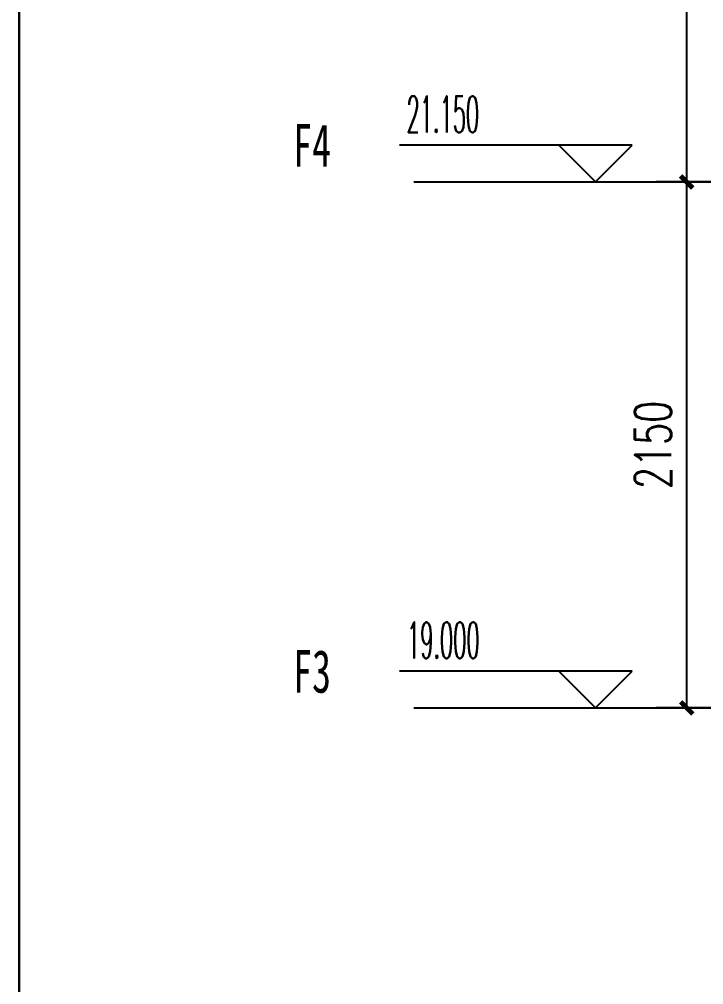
# Model space of a CAD drawing. Header units: millimetres. Extents: x 12351878 to 12381578, y 696206 to 738256.
# Drawn here: x 12371478 to 12374274, y 700652 to 704599 of the extents above; entities that cross this region are included whole.
import ezdxf

# ---------------------------------------------------------------- set-up
doc = ezdxf.new("R2010")
doc.units = ezdxf.units.MM
doc.header["$LTSCALE"] = 1000
doc.linetypes.add('DOTE', pattern=[2.42, 2, -0.2, 0.02, -0.2])
for name, color, linetype in [('A-ANNO-DIMS', 3, 'Continuous'), ('A-ANNO-ELEV', 3, 'Continuous'), ('A-ANNO-TEXT', 7, 'Continuous'), ('DOTE', 16, 'DOTE'), ('PUB_TEXT', 7, 'Continuous')]:
    doc.layers.add(name, color=color, linetype=linetype)
doc.styles.add('_TCH_DIM', font='SIMPLEX.shx', dxfattribs={"width": 0.6, "bigfont": 'GBCBIG.shx'})
doc.styles.add('_TCH_DIM_T3', font='SIMPLEX', dxfattribs={"width": 0.705882, "bigfont": 'GBCBIG'})
doc.styles.add('宋体', font='', dxfattribs={"width": 0.65})
doc.styles.get('宋体').set_extended_font_data('SimSun')
doc.dimstyles.new('_TCH_ARCH&&50', dxfattribs={"dimtxt": 148.75, "dimasz": 50, "dimexe": 125, "dimexo": 150, "dimgap": 63.125, "dimtad": 1, "dimdec": 0, "dimzin": 0, "dimdsep": 46, "dimtxsty": '_TCH_DIM_T3', "dimblk": 'ARCHTICK', "dimcen": 0.09, "dimclrt": 7, "dimazin": 2, "dimtfac": 1, "dimtdec": 0, "dimtix": 1, "dimtmove": 2, "dimatfit": 3, "dimfxl": 0, "dimtolj": 1, "dimtzin": 0, "dimarcsym": 0})

# ---------------------------------------------------------------- blocks, each defined once
blk = doc.blocks.new('asdgfdfssh')
blk.add_lwpolyline([(0, 37050), (9550, 37050), (9550, 0), (0, 0)], close=True)
blk = doc.blocks.new('_ArchTick')
at = {"color": 0, "linetype": 'ByBlock', "const_width": 0.4}
blk.add_lwpolyline([(-0.5, -0.5), (0.5, 0.5)], dxfattribs=at)
blk = doc.blocks.new('*D183')
at = {"layer": 'A-ANNO-DIMS', "color": 0, "lineweight": -2, "transparency": 16777216}
for p, q in [((12374574, 703933.5), (12374079.8, 703933.5)), ((12374204.8, 701783.5), (12374204.8, 703933.5)), ((12374574, 701783.5), (12374079.8, 701783.5))]:
    blk.add_line(p, q, dxfattribs=at)
at = {"layer": 'Defpoints', "color": 0, "transparency": 16777216}
for p in [(12374204.8, 703933.5), (12374724, 703933.5), (12374724, 701783.5)]:
    blk.add_point(p, dxfattribs=at)
at = {"layer": 'A-ANNO-DIMS', "color": 0, "lineweight": -2, "transparency": 16777216, "xscale": 50, "yscale": 50, "zscale": 50}
for p, rotation in [((12374204.8, 703933.5), 90), ((12374204.8, 701783.5), 270)]:
    blk.add_blockref('_ArchTick', p, dxfattribs=dict(at, rotation=rotation))
at = {"layer": 'A-ANNO-DIMS', "color": 7, "transparency": 16777216, "insert": (12374067.3, 702858.5), "char_height": 148.75, "attachment_point": 5, "rotation": 90, "style": '_TCH_DIM_T3'}
blk.add_mtext('\\A1;2150', dxfattribs=at)
blk = doc.blocks.new('*D184')
at = {"layer": 'A-ANNO-DIMS', "color": 0, "lineweight": -2, "transparency": 16777216}
for p, q in [((12374574, 708133.5), (12374079.8, 708133.5)), ((12374204.8, 703933.5), (12374204.8, 708133.5)), ((12374574, 703933.5), (12374079.8, 703933.5))]:
    blk.add_line(p, q, dxfattribs=at)
at = {"layer": 'Defpoints', "color": 0, "transparency": 16777216}
for p in [(12374204.8, 708133.5), (12374724, 708133.5), (12374724, 703933.5)]:
    blk.add_point(p, dxfattribs=at)
at = {"layer": 'A-ANNO-DIMS', "color": 0, "lineweight": -2, "transparency": 16777216, "xscale": 50, "yscale": 50, "zscale": 50}
for p, rotation in [((12374204.8, 708133.5), 90), ((12374204.8, 703933.5), 270)]:
    blk.add_blockref('_ArchTick', p, dxfattribs=dict(at, rotation=rotation))
at = {"layer": 'A-ANNO-DIMS', "color": 7, "transparency": 16777216, "insert": (12374067.3, 706033.5), "char_height": 148.75, "attachment_point": 5, "rotation": 90, "style": '_TCH_DIM_T3'}
blk.add_mtext('\\A1;4200', dxfattribs=at)

msp = doc.modelspace()

# ---------------------------------------------------------------- linework, layer by layer
at = {"layer": 'A-ANNO-ELEV'}
for p, q in [((12373981.5, 704083.5), (12373031.5, 704083.5)), ((12373831.5, 703933.5), (12373681.5, 704083.5)), ((12373831.5, 703933.5), (12373981.5, 704083.5)), ((12373981.5, 701933.5), (12373031.5, 701933.5)), ((12373831.5, 701783.5), (12373681.5, 701933.5)), ((12373831.5, 701783.5), (12373981.5, 701933.5))]:
    msp.add_line(p, q, dxfattribs=at)
at = {"layer": 'DOTE'}
for p, q in [((12373089.5, 703933.5), (12380433.5, 703933.5)), ((12373089.5, 701783.5), (12380433.5, 701783.5))]:
    msp.add_line(p, q, dxfattribs=at)

# ---------------------------------------------------------------- block references
for p in [(12361927.5, 699956.4), (12371477.5, 699956.4)]:
    msp.add_blockref('asdgfdfssh', p)

# ---------------------------------------------------------------- texts
at = {"layer": 'A-ANNO-TEXT', "style": '_TCH_DIM', "width": 0.423529}
for s, p in [('21.150', (12373059.7, 704136)), ('19.000', (12373061.5, 701986))]:
    msp.add_text(s, height=148.75, dxfattribs=at).set_placement(p)
at = {"layer": 'PUB_TEXT', "style": '宋体', "width": 0.65}
for s, p in [('F4', (12372596.3, 703995.6)), ('F3', (12372596.3, 701845.6))]:
    msp.add_text(s, height=175, dxfattribs=at).set_placement(p)

# ---------------------------------------------------------------- dimensions: what is measured, and where the dimension line sits
at = {"layer": 'A-ANNO-DIMS'}
for p1, p2, picture, middle in [((12374724, 703933.5), (12374724, 708133.5), '*D184', (12374067.3, 706033.5)), ((12374724, 701783.5), (12374724, 703933.5), '*D183', (12374067.3, 702858.5))]:
    dim = msp.add_aligned_dim(p1=p1, p2=p2, distance=519.2, dimstyle='_TCH_ARCH&&50', dxfattribs=at)
    dim.commit()
    dim.dimension.update_dxf_attribs({"geometry": picture, "text_midpoint": middle})

doc.saveas('drawing.dxf')
